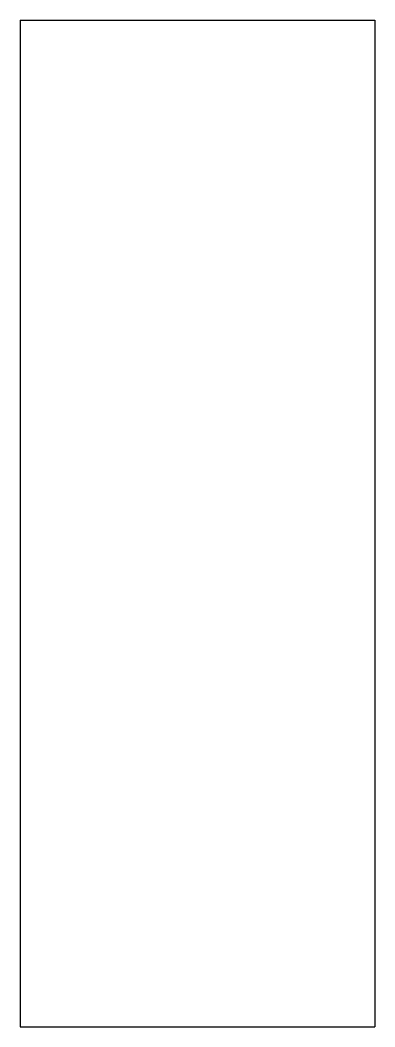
# Model space of a CAD drawing. Header units: millimetres. Extents: x 0 to 7.7, y 0 to 21.8.
import ezdxf

# ---------------------------------------------------------------- set-up
doc = ezdxf.new("R2010")
doc.units = ezdxf.units.MM

msp = doc.modelspace()

# ---------------------------------------------------------------- linework, layer by layer
for p, q in [((0, 21.75, 1.587), (7.675, 21.75, 1.587)), ((0, 21.75, 1.587), (0, 0, 1.587)), ((7.675, 21.75, 1.587), (7.675, 0, 1.587)), ((0, 0, 1.587), (7.675, 0, 1.587))]:
    msp.add_line(p, q)

doc.saveas('drawing.dxf')
